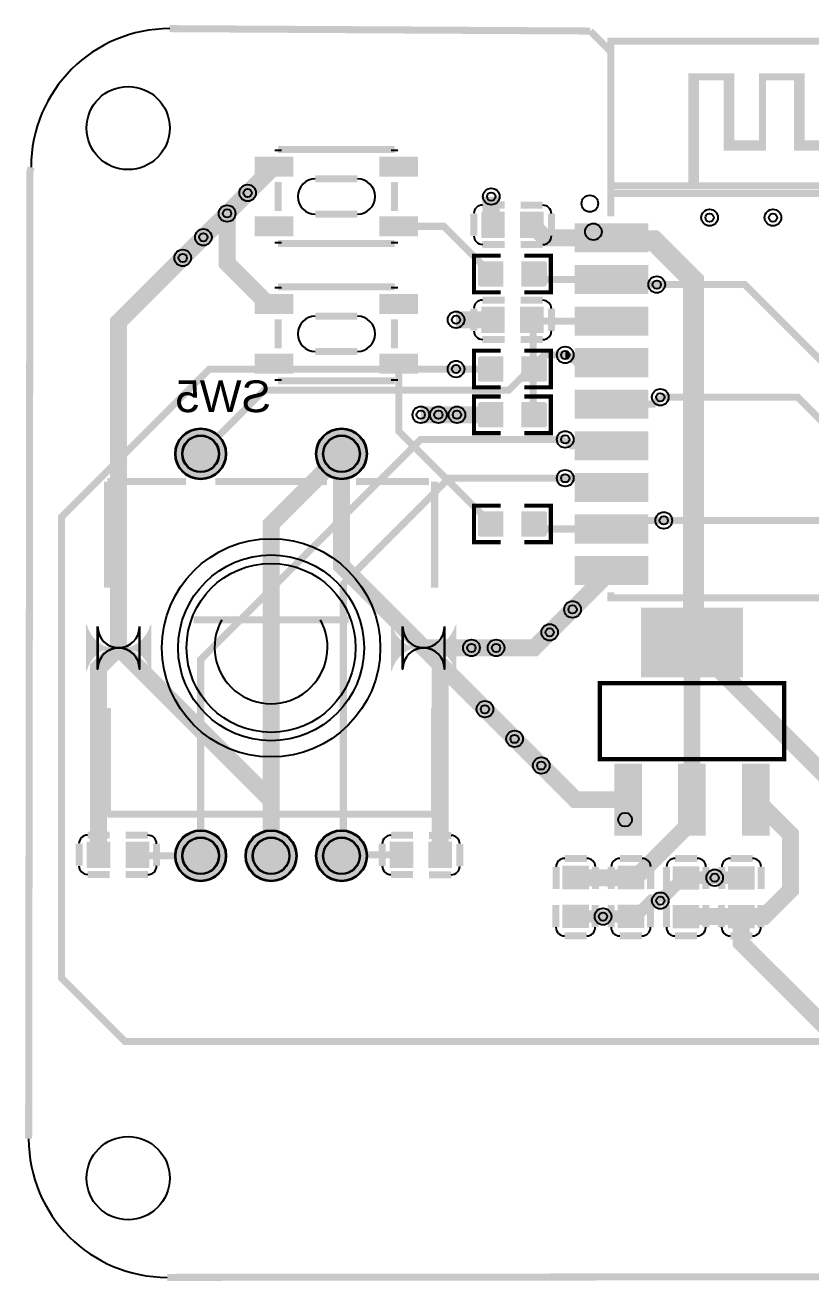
# Model space of a CAD drawing. Header units: millimetres. Extents: x 11.1 to 111.1, y -48.8 to 0.2.
# Drawn here: x 11.13 to 39.47, y -45.09 to 0.21 of the extents above; entities that cross this region are included whole.
import ezdxf

# ---------------------------------------------------------------- set-up
doc = ezdxf.new("R2010")
doc.units = ezdxf.units.MM
for name, color, linetype, true_color in [('BoardOutLine', 7, 'Continuous', 0xff00ff), ('BottomLayer', 7, 'Continuous', 0x0000ff), ('BottomSilkLayer', 7, 'Continuous', 0x66cc33), ('BottomSolderMaskLayer', 7, 'Continuous', 0xaa00ff), ('Document', 7, 'Continuous', 0xffffff), ('Hole', 7, 'Continuous', 0x222222), ('Multi-Layer', 7, 'Continuous', 0xc0c0c0), ('TopLayer', 7, 'Continuous', 0xff0000), ('TopPasteMaskLayer', 7, 'Continuous', 0x808080), ('TopSilkLayer', 7, 'Continuous', 0xffcc00), ('TopSolderMaskLayer', 7, 'Continuous', 0x800080)]:
    doc.layers.add(name, color=color, linetype=linetype, true_color=true_color)
doc.styles.get("Standard").update_dxf_attribs({"font": 'arial.ttf'})

msp = doc.modelspace()

# ---------------------------------------------------------------- hatches: boundary and pattern name
at = {"layer": 'BottomSolderMaskLayer'}
for points in [[(16.535, -15.25, 1), (18.386, -15.25, 1)], [(21.615, -15.25, 1), (23.466, -15.25, 1)], [(15.676, -21.381, -0.785398), (13.325, -21.381), (13.325, -23.119, -0.785398), (15.676, -23.119)], [(26.676, -21.381, -0.785398), (24.325, -21.381), (24.325, -23.119, -0.785398), (26.676, -23.119)], [(16.535, -29.75, 1), (18.386, -29.75, 1)], [(19.075, -29.75, 1), (20.926, -29.75, 1)], [(21.615, -29.75, 1), (23.466, -29.75, 1)]]:
    msp.add_hatch(color=256, dxfattribs=at).paths.add_polyline_path(points)
at = {"layer": 'Document'}
msp.add_hatch(color=256, dxfattribs=at).paths.add_polyline_path([(35.433, -5.461), (35.433, -1.778), (36.322, -1.778), (36.322, -4.318), (37.846, -4.318), (37.846, -1.778), (38.862, -1.778), (38.862, -4.318), (40.513, -4.318), (40.513, -1.778), (44.069, -1.778), (44.069, -1.524), (40.132, -1.524), (40.132, -3.937), (39.243, -3.937), (39.243, -1.524), (37.592, -1.524), (37.592, -3.937), (36.703, -3.937), (36.703, -1.524), (35.052, -1.524), (35.052, -5.461)])
at = {"layer": 'Multi-Layer'}
for points in [[(16.56, -15.25, 1), (18.36, -15.25, 1)], [(21.64, -15.25, 1), (23.44, -15.25, 1)], [(15.65, -21.4, -0.785398), (13.35, -21.4), (13.35, -23.1, -0.785398), (15.65, -23.1)], [(26.65, -21.4, -0.785398), (24.35, -21.4), (24.35, -23.1, -0.785398), (26.65, -23.1)], [(16.56, -29.75, 1), (18.36, -29.75, 1)], [(19.1, -29.75, 1), (20.9, -29.75, 1)], [(21.64, -29.75, 1), (23.44, -29.75, 1)]]:
    msp.add_hatch(color=256, dxfattribs=at).paths.add_polyline_path(points)
at = {"layer": 'TopLayer'}
for points in [[(20.752, -4.544), (20.752, -5.244), (19.452, -5.244), (19.452, -4.544)], [(25.252, -4.544), (25.252, -5.244), (23.952, -5.244), (23.952, -4.544)], [(20.752, -6.694), (20.752, -7.394), (19.452, -7.394), (19.452, -6.694)], [(25.252, -6.694), (25.252, -7.394), (23.952, -7.394), (23.952, -6.694)], [(28.402, -7.435), (27.602, -7.435), (27.602, -6.535), (28.402, -6.535)], [(29.802, -7.435), (29.002, -7.435), (29.002, -6.535), (29.802, -6.535)], [(30.975, -6.962), (33.575, -6.962), (33.575, -7.962), (30.975, -7.962)], [(28.352, -8.331), (28.352, -9.195), (27.546, -9.195), (27.546, -8.331)], [(29.052, -8.331), (29.052, -9.195), (29.859, -9.195), (29.859, -8.331)], [(30.975, -8.462), (33.575, -8.462), (33.575, -9.462), (30.975, -9.462)], [(20.752, -9.497), (20.752, -10.197), (19.452, -10.197), (19.452, -9.497)], [(25.252, -9.497), (25.252, -10.197), (23.952, -10.197), (23.952, -9.497)], [(28.402, -10.864), (27.602, -10.864), (27.602, -9.964), (28.402, -9.964)], [(29.802, -10.864), (29.002, -10.864), (29.002, -9.964), (29.802, -9.964)], [(30.975, -9.962), (33.575, -9.962), (33.575, -10.962), (30.975, -10.962)], [(20.752, -11.647), (20.752, -12.347), (19.452, -12.347), (19.452, -11.647)], [(25.252, -11.647), (25.252, -12.347), (23.952, -12.347), (23.952, -11.647)], [(28.352, -12.624), (28.352, -11.76), (27.546, -11.76), (27.546, -12.624)], [(29.052, -12.624), (29.052, -11.76), (29.859, -11.76), (29.859, -12.624)], [(30.975, -11.462), (33.575, -11.462), (33.575, -12.462), (30.975, -12.462)], [(30.975, -12.962), (33.575, -12.962), (33.575, -13.962), (30.975, -13.962)], [(28.352, -13.411), (28.352, -14.275), (27.546, -14.275), (27.546, -13.411)], [(29.052, -13.411), (29.052, -14.275), (29.859, -14.275), (29.859, -13.411)], [(30.975, -14.462), (33.575, -14.462), (33.575, -15.462), (30.975, -15.462)], [(30.975, -15.962), (33.575, -15.962), (33.575, -16.962), (30.975, -16.962)], [(28.352, -17.348), (28.352, -18.212), (27.546, -18.212), (27.546, -17.348)], [(29.052, -17.348), (29.052, -18.212), (29.859, -18.212), (29.859, -17.348)], [(30.975, -17.462), (33.575, -17.462), (33.575, -18.462), (30.975, -18.462)], [(30.975, -18.962), (33.575, -18.962), (33.575, -19.962), (30.975, -19.962)], [(36.979, -23.292), (33.379, -23.292), (33.379, -20.822), (36.979, -20.822)], [(32.389, -28.962), (33.369, -28.962), (33.369, -26.492), (32.389, -26.492)], [(34.689, -28.962), (35.669, -28.962), (35.669, -26.492), (34.689, -26.492)], [(36.989, -28.962), (37.969, -28.962), (37.969, -26.492), (36.989, -26.492)], [(13.378, -29.268), (14.178, -29.268), (14.178, -30.168), (13.378, -30.168)], [(14.778, -29.268), (15.578, -29.268), (15.578, -30.168), (14.778, -30.168)], [(25.1, -30.168), (24.3, -30.168), (24.3, -29.268), (25.1, -29.268)], [(26.5, -30.168), (25.7, -30.168), (25.7, -29.268), (26.5, -29.268)], [(30.538, -30.934), (30.538, -30.134), (31.438, -30.134), (31.438, -30.934)], [(32.53, -30.934), (32.53, -30.134), (33.43, -30.134), (33.43, -30.934)], [(35.416, -30.15), (35.416, -30.95), (34.516, -30.95), (34.516, -30.15)], [(37.407, -30.15), (37.407, -30.95), (36.507, -30.95), (36.507, -30.15)], [(30.538, -32.334), (30.538, -31.534), (31.438, -31.534), (31.438, -32.334)], [(32.53, -32.334), (32.53, -31.534), (33.43, -31.534), (33.43, -32.334)], [(35.416, -31.55), (35.416, -32.35), (34.516, -32.35), (34.516, -31.55)], [(37.407, -31.55), (37.407, -32.35), (36.507, -32.35), (36.507, -31.55)]]:
    msp.add_hatch(color=256, dxfattribs=at).paths.add_polyline_path(points)
at = {"layer": 'TopPasteMaskLayer'}
for points in [[(20.752, -4.544), (20.752, -5.244), (19.452, -5.244), (19.452, -4.544)], [(25.252, -4.544), (25.252, -5.244), (23.952, -5.244), (23.952, -4.544)], [(20.752, -6.694), (20.752, -7.394), (19.452, -7.394), (19.452, -6.694)], [(25.252, -6.694), (25.252, -7.394), (23.952, -7.394), (23.952, -6.694)], [(28.402, -7.435), (27.602, -7.435), (27.602, -6.535), (28.402, -6.535)], [(29.802, -7.435), (29.002, -7.435), (29.002, -6.535), (29.802, -6.535)], [(30.975, -6.962), (33.575, -6.962), (33.575, -7.962), (30.975, -7.962)], [(27.507, -9.213), (28.307, -9.213), (28.357, -9.163), (28.357, -8.935), (27.987, -8.935), (27.987, -8.605), (28.357, -8.605), (28.357, -8.363), (28.307, -8.313), (27.507, -8.313), (27.457, -8.363), (27.457, -9.163)], [(29.057, -9.163), (29.057, -8.935), (29.437, -8.935), (29.437, -8.605), (29.057, -8.605), (29.057, -8.363), (29.107, -8.313), (29.897, -8.313), (29.947, -8.363), (29.947, -9.163), (29.897, -9.213), (29.107, -9.213)], [(30.975, -8.462), (33.575, -8.462), (33.575, -9.462), (30.975, -9.462)], [(20.752, -9.497), (20.752, -10.197), (19.452, -10.197), (19.452, -9.497)], [(25.252, -9.497), (25.252, -10.197), (23.952, -10.197), (23.952, -9.497)], [(28.402, -10.864), (27.602, -10.864), (27.602, -9.964), (28.402, -9.964)], [(29.802, -10.864), (29.002, -10.864), (29.002, -9.964), (29.802, -9.964)], [(30.975, -9.962), (33.575, -9.962), (33.575, -10.962), (30.975, -10.962)], [(20.752, -11.647), (20.752, -12.347), (19.452, -12.347), (19.452, -11.647)], [(25.252, -11.647), (25.252, -12.347), (23.952, -12.347), (23.952, -11.647)], [(28.347, -11.792), (28.347, -12.02), (27.967, -12.02), (27.967, -12.35), (28.347, -12.35), (28.347, -12.592), (28.297, -12.642), (27.507, -12.642), (27.457, -12.592), (27.457, -11.792), (27.507, -11.742), (28.297, -11.742)], [(29.897, -11.742), (29.097, -11.742), (29.047, -11.792), (29.047, -12.02), (29.417, -12.02), (29.417, -12.35), (29.047, -12.35), (29.047, -12.592), (29.097, -12.642), (29.897, -12.642), (29.947, -12.592), (29.947, -11.792)], [(30.975, -11.462), (33.575, -11.462), (33.575, -12.462), (30.975, -12.462)], [(30.975, -12.962), (33.575, -12.962), (33.575, -13.962), (30.975, -13.962)], [(27.507, -14.293), (28.307, -14.293), (28.357, -14.243), (28.357, -14.015), (27.987, -14.015), (27.987, -13.685), (28.357, -13.685), (28.357, -13.443), (28.307, -13.393), (27.507, -13.393), (27.457, -13.443), (27.457, -14.243)], [(29.057, -14.243), (29.057, -14.015), (29.437, -14.015), (29.437, -13.685), (29.057, -13.685), (29.057, -13.443), (29.107, -13.393), (29.897, -13.393), (29.947, -13.443), (29.947, -14.243), (29.897, -14.293), (29.107, -14.293)], [(30.975, -14.462), (33.575, -14.462), (33.575, -15.462), (30.975, -15.462)], [(30.975, -15.962), (33.575, -15.962), (33.575, -16.962), (30.975, -16.962)], [(27.507, -18.23), (28.307, -18.23), (28.357, -18.18), (28.357, -17.952), (27.987, -17.952), (27.987, -17.622), (28.357, -17.622), (28.357, -17.38), (28.307, -17.33), (27.507, -17.33), (27.457, -17.38), (27.457, -18.18)], [(29.057, -18.18), (29.057, -17.952), (29.437, -17.952), (29.437, -17.622), (29.057, -17.622), (29.057, -17.38), (29.107, -17.33), (29.897, -17.33), (29.947, -17.38), (29.947, -18.18), (29.897, -18.23), (29.107, -18.23)], [(30.975, -17.462), (33.575, -17.462), (33.575, -18.462), (30.975, -18.462)], [(30.975, -18.962), (33.575, -18.962), (33.575, -19.962), (30.975, -19.962)], [(36.979, -23.292), (33.379, -23.292), (33.379, -20.822), (36.979, -20.822)], [(32.389, -28.962), (33.369, -28.962), (33.369, -26.492), (32.389, -26.492)], [(34.689, -28.962), (35.669, -28.962), (35.669, -26.492), (34.689, -26.492)], [(36.989, -28.962), (37.969, -28.962), (37.969, -26.492), (36.989, -26.492)], [(13.378, -29.268), (14.178, -29.268), (14.178, -30.168), (13.378, -30.168)], [(14.778, -29.268), (15.578, -29.268), (15.578, -30.168), (14.778, -30.168)], [(25.1, -30.168), (24.3, -30.168), (24.3, -29.268), (25.1, -29.268)], [(26.5, -30.168), (25.7, -30.168), (25.7, -29.268), (26.5, -29.268)], [(30.538, -30.934), (30.538, -30.134), (31.438, -30.134), (31.438, -30.934)], [(32.53, -30.934), (32.53, -30.134), (33.43, -30.134), (33.43, -30.934)], [(35.416, -30.15), (35.416, -30.95), (34.516, -30.95), (34.516, -30.15)], [(37.407, -30.15), (37.407, -30.95), (36.507, -30.95), (36.507, -30.15)], [(30.538, -32.334), (30.538, -31.534), (31.438, -31.534), (31.438, -32.334)], [(32.53, -32.334), (32.53, -31.534), (33.43, -31.534), (33.43, -32.334)], [(35.416, -31.55), (35.416, -32.35), (34.516, -32.35), (34.516, -31.55)], [(37.407, -31.55), (37.407, -32.35), (36.507, -32.35), (36.507, -31.55)]]:
    msp.add_hatch(color=256, dxfattribs=at).paths.add_polyline_path(points)
at = {"layer": 'TopSolderMaskLayer'}
for points in [[(20.799, -4.53), (20.799, -5.258), (19.405, -5.258), (19.405, -4.53)], [(25.299, -4.53), (25.299, -5.258), (23.905, -5.258), (23.905, -4.53)], [(20.799, -6.68), (20.799, -7.408), (19.405, -7.408), (19.405, -6.68)], [(25.299, -6.68), (25.299, -7.408), (23.905, -7.408), (23.905, -6.68)], [(28.427, -7.46), (27.577, -7.46), (27.577, -6.51), (28.427, -6.51)], [(29.827, -7.46), (28.977, -7.46), (28.977, -6.51), (29.827, -6.51)], [(30.95, -6.937), (33.6, -6.937), (33.6, -7.987), (30.95, -7.987)], [(28.377, -8.306), (28.377, -9.22), (27.52, -9.22), (27.52, -8.306)], [(29.027, -8.306), (29.027, -9.22), (29.884, -9.22), (29.884, -8.306)], [(30.95, -8.437), (33.6, -8.437), (33.6, -9.487), (30.95, -9.487)], [(20.799, -9.483), (20.799, -10.211), (19.405, -10.211), (19.405, -9.483)], [(25.299, -9.483), (25.299, -10.211), (23.905, -10.211), (23.905, -9.483)], [(28.427, -10.889), (27.577, -10.889), (27.577, -9.939), (28.427, -9.939)], [(29.827, -10.889), (28.977, -10.889), (28.977, -9.939), (29.827, -9.939)], [(30.95, -9.937), (33.6, -9.937), (33.6, -10.987), (30.95, -10.987)], [(20.799, -11.633), (20.799, -12.361), (19.405, -12.361), (19.405, -11.633)], [(25.299, -11.633), (25.299, -12.361), (23.905, -12.361), (23.905, -11.633)], [(28.377, -12.649), (28.377, -11.735), (27.52, -11.735), (27.52, -12.649)], [(29.027, -12.649), (29.027, -11.735), (29.884, -11.735), (29.884, -12.649)], [(30.95, -11.437), (33.6, -11.437), (33.6, -12.487), (30.95, -12.487)], [(30.95, -12.937), (33.6, -12.937), (33.6, -13.987), (30.95, -13.987)], [(28.377, -13.386), (28.377, -14.3), (27.52, -14.3), (27.52, -13.386)], [(29.027, -13.386), (29.027, -14.3), (29.884, -14.3), (29.884, -13.386)], [(16.535, -15.25, 1), (18.386, -15.25, 1)], [(21.615, -15.25, 1), (23.466, -15.25, 1)], [(30.95, -14.437), (33.6, -14.437), (33.6, -15.487), (30.95, -15.487)], [(30.95, -15.937), (33.6, -15.937), (33.6, -16.987), (30.95, -16.987)], [(28.377, -17.323), (28.377, -18.237), (27.52, -18.237), (27.52, -17.323)], [(29.027, -17.323), (29.027, -18.237), (29.884, -18.237), (29.884, -17.323)], [(30.95, -17.437), (33.6, -17.437), (33.6, -18.487), (30.95, -18.487)], [(30.95, -18.937), (33.6, -18.937), (33.6, -19.987), (30.95, -19.987)], [(37.016, -23.309), (33.342, -23.309), (33.342, -20.805), (37.016, -20.805)], [(15.676, -21.381, -0.785398), (13.325, -21.381), (13.325, -23.119, -0.785398), (15.676, -23.119)], [(26.676, -21.381, -0.785398), (24.325, -21.381), (24.325, -23.119, -0.785398), (26.676, -23.119)], [(32.379, -29.026), (33.379, -29.026), (33.379, -26.428), (32.379, -26.428)], [(34.679, -29.026), (35.679, -29.026), (35.679, -26.428), (34.679, -26.428)], [(36.979, -29.026), (37.979, -29.026), (37.979, -26.428), (36.979, -26.428)], [(16.535, -29.75, 1), (18.386, -29.75, 1)], [(19.075, -29.75, 1), (20.926, -29.75, 1)], [(21.615, -29.75, 1), (23.466, -29.75, 1)], [(13.353, -29.243), (14.203, -29.243), (14.203, -30.193), (13.353, -30.193)], [(14.753, -29.243), (15.603, -29.243), (15.603, -30.193), (14.753, -30.193)], [(25.125, -30.193), (24.275, -30.193), (24.275, -29.243), (25.125, -29.243)], [(26.525, -30.193), (25.675, -30.193), (25.675, -29.243), (26.525, -29.243)], [(30.509, -30.957), (30.509, -30.112), (31.467, -30.112), (31.467, -30.957)], [(32.501, -30.957), (32.501, -30.112), (33.458, -30.112), (33.458, -30.957)], [(35.444, -30.127), (35.444, -30.972), (34.487, -30.972), (34.487, -30.127)], [(37.436, -30.127), (37.436, -30.972), (36.478, -30.972), (36.478, -30.127)], [(30.509, -32.357), (30.509, -31.512), (31.467, -31.512), (31.467, -32.357)], [(32.501, -32.357), (32.501, -31.512), (33.458, -31.512), (33.458, -32.357)], [(35.444, -31.527), (35.444, -32.372), (34.487, -32.372), (34.487, -31.527)], [(37.436, -31.527), (37.436, -32.372), (36.478, -32.372), (36.478, -31.527)]]:
    msp.add_hatch(color=256, dxfattribs=at).paths.add_polyline_path(points)

# ---------------------------------------------------------------- linework, layer by layer
at = {"layer": 'BoardOutLine', "const_width": 0.254}
for points in [[(16.343, 0.087), (31.514, 0)], [(31.514, 0), (32.258, -0.744), (32.258, -5.588), (50.292, -5.588), (50.292, -0.762), (51.054, 0), (51.181, 0)], [(11.343, -4.913), (11.303, -5.08), (11.256, -39.958)], [(105.998, -44.878), (16.256, -44.958)]]:
    msp.add_lwpolyline(points, dxfattribs=at)
at = {"layer": 'BoardOutLine'}
for centre, start, end in [((16.343, -4.913), 90, 180), ((16.256, -39.958), 180, 270)]:
    msp.add_arc(centre, 5, start, end, dxfattribs=at)
at = {"layer": 'BottomLayer', "const_width": 0.254}
for points in [[(33.909, -9.144), (37.084, -9.144), (47.752, -19.812)], [(17.46, -15.25), (19.756, -12.954), (28.575, -12.954), (29.845, -11.684), (30.607, -11.684)], [(26.67, -12.192), (17.78, -12.192), (12.446, -17.526), (12.446, -34.163), (14.732, -36.449), (52.578, -36.449), (57.15, -31.877), (67.437, -31.877), (71.12, -35.56)], [(34.036, -13.208), (38.989, -13.208), (50.8, -25.019)], [(30.607, -14.732), (25.4, -14.732), (17.46, -22.672), (17.46, -29.75)], [(22.54, -29.75), (22.606, -29.685), (22.606, -19.939), (26.416, -16.129), (30.607, -16.129)], [(34.163, -17.653), (42.291, -17.653), (44.069, -19.431), (44.069, -19.812)]]:
    msp.add_lwpolyline(points, dxfattribs=at)
at = {"layer": 'BottomSilkLayer', "const_width": 0.254}
for points in [[(16.934, -16.25), (14.1, -16.25)], [(14.1, -16.25), (14.1, -20.078)], [(22.014, -16.25), (17.986, -16.25)], [(25.69, -16.25), (23.066, -16.25)], [(25.9, -20.078), (25.9, -16.25)], [(22.794, -21.234), (17.206, -21.234)], [(14.1, -24.422), (14.1, -28.25)], [(25.9, -28.25), (25.9, -24.422)], [(14.1, -28.25), (25.9, -28.25)]]:
    msp.add_lwpolyline(points, dxfattribs=at)
at = {"layer": 'BottomSilkLayer'}
for radius in [3.937, 3.353, 3.048]:
    msp.add_circle((20, -22.25), radius, dxfattribs=at)
msp.add_arc((20, -22.228), 2.037, 150.7916, 29.2084, dxfattribs=at)
at = {"layer": 'BottomSolderMaskLayer'}
for points in [[(13.741, -21.483), (13.741, -23.016)], [(15.26, -21.483), (15.26, -23.016)], [(24.741, -21.483), (24.741, -23.016)], [(26.26, -21.483), (26.26, -23.016)]]:
    msp.add_lwpolyline(points, close=True, dxfattribs=at)
for centre, radius in [((17.46, -15.25), 0.925), ((22.54, -15.25), 0.925), ((17.46, -15.25), 0.668), ((22.54, -15.25), 0.668), ((17.46, -29.75), 0.925), ((20, -29.75), 0.925), ((22.54, -29.75), 0.925), ((17.46, -29.75), 0.668), ((20, -29.75), 0.668), ((22.54, -29.75), 0.668)]:
    msp.add_circle(centre, radius, dxfattribs=at)
for centre, start, end in [((14.5, -21.483), 540, 360), ((25.5, -21.483), 540, 360), ((14.5, -23.016), 360, 540), ((25.5, -23.016), 360, 540)]:
    msp.add_arc(centre, 0.76, start, end, dxfattribs=at)
at = {"layer": 'Document'}
for centre, radius in [((31.623, -7.239), 0.3), ((32.766, -28.448), 0.25)]:
    msp.add_circle(centre, radius, dxfattribs=at)
at = {"layer": 'Hole'}
for centre in [(19.155, -5.841), (27.94, -5.969), (18.415, -6.581), (35.814, -6.731), (38.1, -6.731), (17.558, -7.438), (16.814, -8.182), (33.909, -9.144), (26.67, -10.414), (30.607, -11.684), (26.67, -12.192), (34.036, -13.208), (25.4, -13.843), (26.035, -13.843), (26.702, -13.843), (30.607, -14.732), (30.607, -16.129), (34.163, -17.653), (30.872, -20.865), (30.047, -21.69), (27.226, -22.25), (28.115, -22.25), (27.712, -24.462), (28.782, -25.532), (29.744, -26.494), (35.998, -30.542), (34.036, -31.369), (31.972, -31.942)]:
    msp.add_circle(centre, 0.15, dxfattribs=at)
at = {"layer": 'Multi-Layer'}
for points in [[(13.75, -21.5), (13.75, -23)], [(15.25, -21.5), (15.25, -23)], [(24.75, -21.5), (24.75, -23)], [(26.25, -21.5), (26.25, -23)]]:
    msp.add_lwpolyline(points, close=True, dxfattribs=at)
for centre, radius in [((14.843, -3.5), 1.5), ((19.155, -5.841), 0.3), ((27.94, -5.969), 0.3), ((18.415, -6.581), 0.3), ((35.814, -6.731), 0.3), ((38.1, -6.731), 0.3), ((17.558, -7.438), 0.3), ((16.814, -8.182), 0.3), ((33.909, -9.144), 0.3), ((26.67, -10.414), 0.3), ((30.607, -11.684), 0.3), ((26.67, -12.192), 0.3), ((34.036, -13.208), 0.3), ((25.4, -13.843), 0.3), ((26.035, -13.843), 0.3), ((26.702, -13.843), 0.3), ((17.46, -15.25), 0.9), ((22.54, -15.25), 0.9), ((30.607, -14.732), 0.3), ((17.46, -15.25), 0.65), ((22.54, -15.25), 0.65), ((30.607, -16.129), 0.3), ((34.163, -17.653), 0.3), ((30.872, -20.865), 0.3), ((30.047, -21.69), 0.3), ((27.226, -22.25), 0.3), ((28.115, -22.25), 0.3), ((27.712, -24.462), 0.3), ((28.782, -25.532), 0.3), ((29.744, -26.494), 0.3), ((17.46, -29.75), 0.9), ((20, -29.75), 0.9), ((22.54, -29.75), 0.9), ((17.46, -29.75), 0.65), ((20, -29.75), 0.65), ((22.54, -29.75), 0.65), ((35.998, -30.542), 0.3), ((34.036, -31.369), 0.3), ((31.972, -31.942), 0.3), ((14.843, -41.378), 1.5)]:
    msp.add_circle(centre, radius, dxfattribs=at)
for centre, start, end in [((14.5, -21.5), 540, 360), ((25.5, -21.5), 540, 360), ((14.5, -23), 360, 540), ((25.5, -23), 360, 540)]:
    msp.add_arc(centre, 0.75, start, end, dxfattribs=at)
at = {"layer": 'TopLayer'}
for points, const_width in [([(20.102, -4.894), (19.155, -5.841)], 0.61), ([(19.155, -5.841), (18.415, -6.581)], 0.61), ([(28.002, -6.985), (27.94, -6.923), (27.94, -5.969)], 0.61), ([(18.415, -6.581), (17.558, -7.438)], 0.61), ([(18.415, -6.581), (18.415, -6.581), (18.415, -8.382), (19.88, -9.847), (20.102, -9.847)], 0.61), ([(29.402, -6.985), (29.879, -7.462), (32.275, -7.462)], 0.61), ([(17.558, -7.438), (16.814, -8.182)], 0.61), ([(27.949, -8.763), (26.23, -7.044), (24.602, -7.044)], 0.254), ([(35.234, -22.157), (35.234, -8.989), (33.806, -7.561), (32.33, -7.561)], 0.75), ([(16.814, -8.182), (14.5, -10.496), (14.5, -22.25)], 0.61), ([(29.455, -8.763), (29.655, -8.962), (32.275, -8.962)], 0.254), ([(32.275, -8.962), (32.457, -9.144), (33.909, -9.144)], 0.254), ([(28.002, -10.414), (26.67, -10.414)], 0.61), ([(29.402, -10.414), (29.45, -10.462), (32.275, -10.462)], 0.254), ([(29.402, -10.414), (29.455, -10.467), (29.455, -12.192)], 0.254), ([(30.734, -11.684), (30.607, -11.684)], 0.254), ([(32.275, -11.962), (31.012, -11.962), (30.734, -11.684)], 0.254), ([(27.949, -17.78), (24.602, -14.433), (24.602, -11.997)], 0.254), ([(27.949, -12.192), (26.67, -12.192)], 0.254), ([(29.455, -12.192), (29.455, -13.843)], 0.254), ([(32.275, -13.462), (33.782, -13.462), (34.036, -13.208)], 0.254), ([(26.035, -13.843), (25.4, -13.843)], 0.61), ([(26.702, -13.843), (26.035, -13.843)], 0.61), ([(27.948, -13.843), (26.702, -13.843)], 0.61), ([(22.54, -15.25), (20, -17.79), (20, -29.75)], 0.61), ([(25.5, -22.25), (22.54, -19.29), (22.54, -15.25)], 0.61), ([(32.275, -14.962), (30.837, -14.962), (30.607, -14.732)], 0.254), ([(32.275, -16.462), (31.942, -16.129), (30.607, -16.129)], 0.254), ([(29.455, -17.78), (29.637, -17.962), (32.275, -17.962)], 0.254), ([(32.275, -17.962), (32.584, -17.653), (34.163, -17.653)], 0.254), ([(32.275, -19.462), (30.872, -20.865)], 0.61), ([(30.872, -20.865), (30.047, -21.69)], 0.61), ([(30.047, -21.69), (29.487, -22.25), (28.115, -22.25)], 0.61), ([(13.778, -29.718), (13.778, -22.972), (14.5, -22.25)], 0.61), ([(14.5, -22.25), (20, -27.75), (20, -29.75)], 0.61), ([(25.5, -22.25), (27.712, -24.462)], 0.61), ([(27.226, -22.25), (25.5, -22.25)], 0.61), ([(26.1, -29.718), (26.1, -22.85), (25.5, -22.25)], 0.61), ([(28.115, -22.25), (27.226, -22.25)], 0.61), ([(35.179, -22.057), (40.386, -27.264), (40.386, -27.305)], 0.61), ([(35.179, -22.057), (35.179, -27.727)], 0.61), ([(27.712, -24.462), (28.782, -25.532)], 0.61), ([(28.782, -25.532), (29.744, -26.494)], 0.61), ([(29.744, -26.494), (30.977, -27.727), (32.879, -27.727)], 0.61), ([(35.179, -27.727), (35.179, -28.51), (33.147, -30.542)], 0.61), ([(37.479, -27.727), (38.735, -28.983), (38.735, -30.988), (37.781, -31.942), (36.957, -31.942)], 0.61), ([(15.178, -29.718), (15.21, -29.75), (17.46, -29.75)], 0.254), ([(22.54, -29.75), (22.573, -29.718), (24.7, -29.718)], 0.254), ([(33.147, -30.542), (30.988, -30.542)], 0.61), ([(34.036, -31.369), (34.863, -30.542), (35.179, -30.542)], 0.45), ([(35.179, -30.542), (35.998, -30.542)], 0.45), ([(35.998, -30.542), (36.957, -30.542)], 0.45), ([(33.147, -31.942), (33.72, -31.369), (34.036, -31.369)], 0.45), ([(36.957, -31.942), (35.179, -31.942)], 0.61), ([(46.609, -42.545), (36.957, -32.893), (36.957, -31.942)], 0.61), ([(31.972, -31.942), (30.988, -31.942)], 0.45), ([(33.147, -31.942), (31.972, -31.942)], 0.45)]:
    msp.add_lwpolyline(points, dxfattribs=dict(at, const_width=const_width))
at = {"layer": 'TopSilkLayer'}
for points, const_width in [([(40.022, -0.362), (32.258, -0.362), (32.258, -6.681)], 0.254), ([(35.179, -5.334), (35.179, -1.651), (36.576, -1.651), (36.576, -4.064), (37.719, -4.064), (37.719, -1.651), (38.989, -1.651), (38.989, -4.064), (40.259, -4.064), (40.259, -1.651), (41.529, -1.651), (43.942, -1.651)], 0.254), ([(24.452, -4.269), (20.252, -4.269)], 0.254), ([(20.252, -4.338), (20.252, -4.269)], 0.254), ([(24.452, -4.338), (24.452, -4.269)], 0.254), ([(20.252, -6.488), (20.252, -5.45)], 0.254), ([(23.114, -5.334), (21.59, -5.334)], 0.254), ([(24.452, -6.488), (24.452, -5.45)], 0.254), ([(32.258, -5.856), (50.292, -5.856)], 0.254), ([(28.422, -6.275), (27.622, -6.275)], 0.254), ([(28.998, -6.281), (29.798, -6.281)], 0.254), ([(23.114, -6.604), (21.59, -6.604)], 0.254), ([(27.312, -7.385), (27.312, -6.585)], 0.254), ([(30.108, -7.391), (30.108, -6.591)], 0.254), ([(20.252, -7.669), (20.252, -7.6)], 0.254), ([(24.452, -7.669), (20.252, -7.669)], 0.254), ([(24.452, -7.669), (24.452, -7.6)], 0.254), ([(28.422, -7.695), (27.622, -7.695)], 0.254), ([(28.998, -7.7), (29.798, -7.7)], 0.254), ([(28.276, -8.102), (27.317, -8.102), (27.317, -9.424), (28.276, -9.424)], 0.152), ([(29.128, -8.102), (30.087, -8.102), (30.087, -9.424), (29.128, -9.424)], 0.152), ([(24.452, -9.222), (20.252, -9.222)], 0.254), ([(20.252, -9.291), (20.252, -9.222)], 0.254), ([(24.452, -9.291), (24.452, -9.222)], 0.254), ([(27.312, -10.814), (27.312, -10.014)], 0.254), ([(28.422, -9.704), (27.622, -9.704)], 0.254), ([(28.998, -9.71), (29.798, -9.71)], 0.254), ([(30.108, -10.82), (30.108, -10.02)], 0.254), ([(20.252, -11.441), (20.252, -10.403)], 0.254), ([(23.114, -10.287), (21.59, -10.287)], 0.254), ([(24.452, -11.441), (24.452, -10.403)], 0.254), ([(28.422, -11.124), (27.622, -11.124)], 0.254), ([(28.998, -11.129), (29.798, -11.129)], 0.254), ([(23.114, -11.557), (21.59, -11.557)], 0.254), ([(28.276, -12.853), (27.317, -12.853), (27.317, -11.531), (28.276, -11.531)], 0.152), ([(29.128, -12.853), (30.087, -12.853), (30.087, -11.531), (29.128, -11.531)], 0.152), ([(20.252, -12.622), (20.252, -12.553)], 0.254), ([(24.452, -12.622), (20.252, -12.622)], 0.254), ([(24.452, -12.622), (24.452, -12.553)], 0.254), ([(28.276, -13.182), (27.317, -13.182), (27.317, -14.504), (28.276, -14.504)], 0.152), ([(29.128, -13.182), (30.087, -13.182), (30.087, -14.504), (29.128, -14.504)], 0.152), ([(28.276, -17.119), (27.317, -17.119), (27.317, -18.441), (28.276, -18.441)], 0.152), ([(29.128, -17.119), (30.087, -17.119), (30.087, -18.441), (29.128, -18.441)], 0.152), ([(32.258, -20.243), (32.258, -20.447), (50.292, -20.447), (50.292, -20.243)], 0.254), ([(14.182, -29.003), (13.382, -29.003)], 0.254), ([(14.758, -29.008), (15.558, -29.008)], 0.254), ([(25.12, -29.008), (24.32, -29.008)], 0.254), ([(25.696, -29.014), (26.496, -29.014)], 0.254), ([(13.073, -29.312), (13.073, -30.112)], 0.254), ([(15.868, -29.318), (15.868, -30.118)], 0.254), ([(24.01, -30.118), (24.01, -29.318)], 0.254), ([(26.806, -30.124), (26.806, -29.324)], 0.254), ([(30.588, -29.844), (31.388, -29.844)], 0.254), ([(32.58, -29.844), (33.38, -29.844)], 0.254), ([(35.371, -29.844), (34.571, -29.844)], 0.254), ([(37.363, -29.844), (36.563, -29.844)], 0.254), ([(14.182, -30.422), (13.382, -30.422)], 0.254), ([(14.758, -30.428), (15.558, -30.428)], 0.254), ([(25.12, -30.428), (24.32, -30.428)], 0.254), ([(25.696, -30.434), (26.496, -30.434)], 0.254), ([(30.278, -30.954), (30.278, -30.154)], 0.254), ([(31.698, -30.954), (31.698, -30.154)], 0.254), ([(32.27, -30.954), (32.27, -30.154)], 0.254), ([(33.69, -30.954), (33.69, -30.154)], 0.254), ([(34.261, -30.954), (34.261, -30.154)], 0.254), ([(35.681, -30.954), (35.681, -30.154)], 0.254), ([(36.253, -30.954), (36.253, -30.154)], 0.254), ([(37.673, -30.954), (37.673, -30.154)], 0.254), ([(30.273, -31.53), (30.273, -32.33)], 0.254), ([(31.692, -31.53), (31.692, -32.33)], 0.254), ([(32.264, -31.53), (32.264, -32.33)], 0.254), ([(33.684, -31.53), (33.684, -32.33)], 0.254), ([(34.256, -31.53), (34.256, -32.33)], 0.254), ([(35.675, -31.53), (35.675, -32.33)], 0.254), ([(36.247, -31.53), (36.247, -32.33)], 0.254), ([(37.667, -31.53), (37.667, -32.33)], 0.254), ([(30.582, -32.64), (31.382, -32.64)], 0.254), ([(32.574, -32.64), (33.374, -32.64)], 0.254), ([(35.365, -32.64), (34.565, -32.64)], 0.254), ([(37.357, -32.64), (36.557, -32.64)], 0.254)]:
    msp.add_lwpolyline(points, dxfattribs=dict(at, const_width=const_width))
at = {"layer": 'TopSilkLayer', "const_width": 0.152}
msp.add_lwpolyline([(31.853, -23.521), (38.505, -23.521), (38.505, -26.263), (31.853, -26.263), (31.853, -23.521)], close=True, dxfattribs=at)
at = {"layer": 'TopSilkLayer'}
msp.add_circle((31.496, -6.223), 0.3, dxfattribs=at)
for centre, radius, start, end in [((21.595, -5.969), 0.635, 90.3045, 270), ((23.115, -5.969), 0.635, 270.055, 90), ((27.622, -6.585), 0.31, 90, 180), ((29.798, -6.591), 0.31, 359.9953, 90), ((27.622, -7.385), 0.31, 179.9953, 270), ((29.798, -7.391), 0.31, 270, 0), ((27.622, -10.014), 0.31, 90, 180), ((29.798, -10.02), 0.31, 359.9953, 90), ((21.595, -10.922), 0.635, 90.3045, 270), ((23.115, -10.922), 0.635, 270.055, 90), ((27.622, -10.814), 0.31, 179.9953, 270), ((29.798, -10.82), 0.31, 270, 0), ((13.382, -29.312), 0.31, 90, 180), ((15.558, -29.318), 0.31, 359.9953, 90), ((24.32, -29.318), 0.31, 90, 180), ((26.496, -29.324), 0.31, 359.9953, 90), ((30.588, -30.154), 0.31, 90, 180), ((31.388, -30.154), 0.31, 360, 90), ((32.58, -30.154), 0.31, 90, 180), ((33.38, -30.154), 0.31, 360, 90), ((34.571, -30.154), 0.31, 90, 180), ((35.371, -30.154), 0.31, 360, 90), ((36.563, -30.154), 0.31, 90, 180), ((37.363, -30.154), 0.31, 360, 90), ((13.382, -30.112), 0.31, 179.9953, 270), ((15.558, -30.118), 0.31, 270, 0), ((24.32, -30.118), 0.31, 179.9953, 270), ((26.496, -30.124), 0.31, 270, 0), ((30.582, -32.33), 0.31, 180, 270), ((31.382, -32.33), 0.31, 270, 0), ((32.574, -32.33), 0.31, 180, 270), ((33.374, -32.33), 0.31, 270, 0), ((34.565, -32.33), 0.31, 180, 270), ((35.365, -32.33), 0.31, 270, 0), ((36.557, -32.33), 0.31, 180, 270), ((37.357, -32.33), 0.31, 270, 0)]:
    msp.add_arc(centre, radius, start, end, dxfattribs=at)
at = {"layer": 'TopSolderMaskLayer'}
for points in [[(13.741, -21.483), (13.741, -23.016)], [(15.26, -21.483), (15.26, -23.016)], [(24.741, -21.483), (24.741, -23.016)], [(26.26, -21.483), (26.26, -23.016)]]:
    msp.add_lwpolyline(points, close=True, dxfattribs=at)
for centre, radius in [((17.46, -15.25), 0.925), ((22.54, -15.25), 0.925), ((17.46, -15.25), 0.668), ((22.54, -15.25), 0.668), ((17.46, -29.75), 0.925), ((20, -29.75), 0.925), ((22.54, -29.75), 0.925), ((17.46, -29.75), 0.668), ((20, -29.75), 0.668), ((22.54, -29.75), 0.668)]:
    msp.add_circle(centre, radius, dxfattribs=at)
for centre, start, end in [((14.5, -21.483), 540, 360), ((25.5, -21.483), 540, 360), ((14.5, -23.016), 360, 540), ((25.5, -23.016), 360, 540)]:
    msp.add_arc(centre, 0.76, start, end, dxfattribs=at)

# ---------------------------------------------------------------- texts
at = {"layer": 'BottomSilkLayer', "text_generation_flag": 2}
msp.add_text('SW5', height=1.143, dxfattribs=at).set_placement((20, -13.748))

doc.saveas('drawing.dxf')
